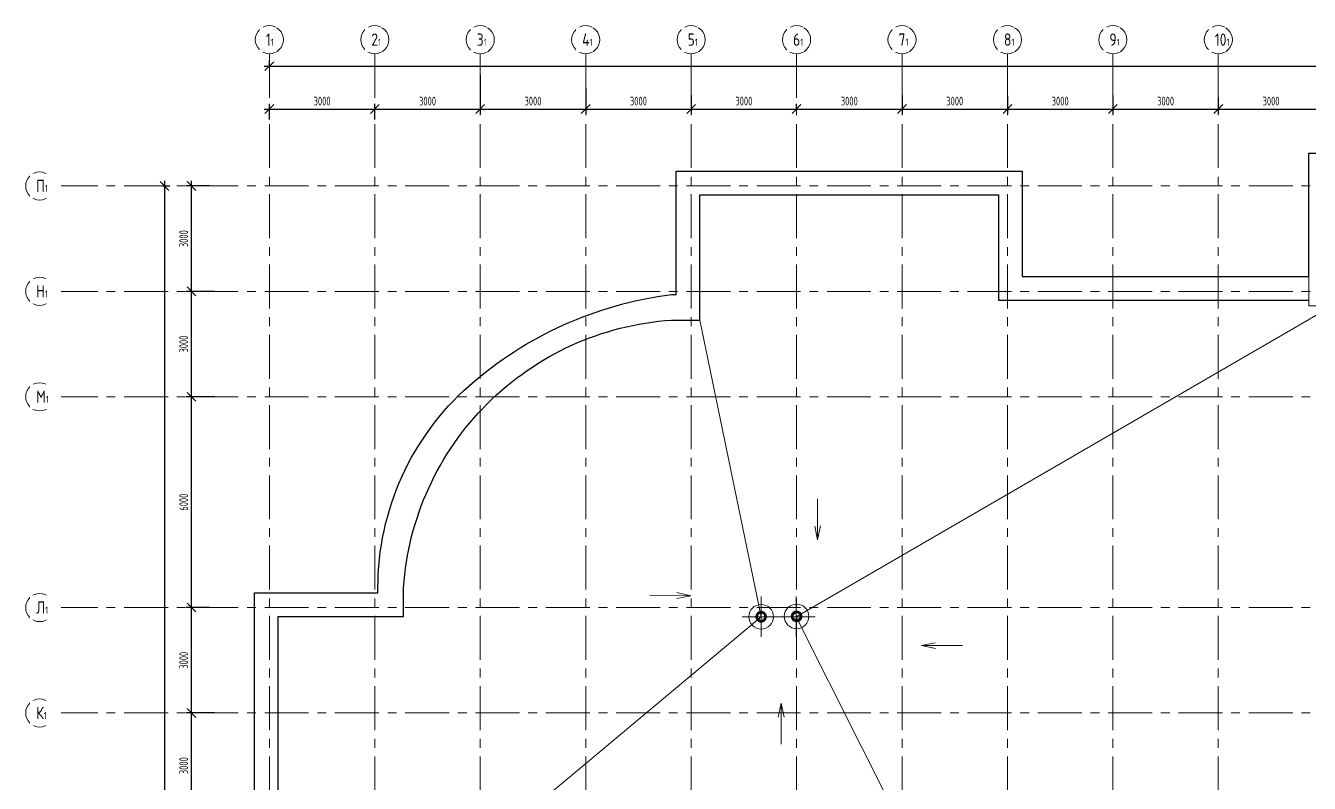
# Model space of a CAD drawing. Header units: millimetres. Extents: x -13407 to 8917537, y -2611 to 109271.
# Drawn here: x -13364 to 23159, y 58392 to 79957 of the extents above; entities that cross this region are included whole.
import ezdxf

# ---------------------------------------------------------------- set-up
doc = ezdxf.new("R2010")
doc.units = ezdxf.units.MM
doc.linetypes.add('CENTER', pattern=[2, 1.25, -0.25, 0.25, -0.25])
doc.layers.get('Defpoints').update_dxf_attribs({"color": 6})
for name, color, linetype, lineweight in [('АР_Маркер экспликации', 239, 'Continuous', 13), ('АР_Навесной фасад', 5, 'Continuous', 5), ('АР_Оси', 193, 'Continuous', 9), ('АР_Оси размеры', 164, 'Continuous', 9), ('АР_тонкая линия', 250, 'Continuous', 0), ('перекр 0.3', 181, 'Continuous', 30), ('Подвал', 250, 'Continuous', 30)]:
    doc.layers.add(name, color=color, linetype=linetype, lineweight=lineweight)
doc.styles.add('ГОСТ 2.304', font='isocpeur.ttf', dxfattribs={"width": 0.7})
doc.dimstyles.new('СПДС', dxfattribs={"dimscale": 100, "dimtxt": 2.5, "dimasz": 2.5, "dimexe": 1.5, "dimexo": 0, "dimgap": 1, "dimtad": 1, "dimdec": 0, "dimrnd": 1, "dimtxsty": 'ГОСТ 2.304', "dimblk": 'OBLIQUE', "dimcen": 2.5, "dimdle": 1.5, "dimadec": 0, "dimazin": 2, "dimtfac": 0.75, "dimtdec": 0, "dimtmove": 1, "dimatfit": 3, "dimfxl": 1, "dimtolj": 1, "dimarcsym": 1})

# ---------------------------------------------------------------- blocks, each defined once
blk = doc.blocks.new('_Oblique')
at = {"color": 0, "linetype": 'ByBlock', "lineweight": -2}
blk.add_line((-0.5, -0.5), (0.5, 0.5), dxfattribs=at)
blk = doc.blocks.new('*D70')
at = {"layer": 'Defpoints', "color": 0, "ltscale": 100, "transparency": 16777216}
for p in [(-8643, 60395), (-8131, 60395), (-7988, 57395)]:
    blk.add_point(p, dxfattribs=at)
at = {"layer": 'АР_Оси размеры', "color": 0, "lineweight": -2, "ltscale": 100, "transparency": 16777216}
for p, q in [((-8131, 60395), (-8793, 60395)), ((-8643, 57245), (-8643, 60545)), ((-7988, 57395), (-8793, 57395))]:
    blk.add_line(p, q, dxfattribs=at)
at = {"layer": 'АР_Оси размеры', "color": 0, "lineweight": -2, "ltscale": 100, "transparency": 16777216, "xscale": 250, "yscale": 250, "zscale": 250}
for p, rotation in [((-8643, 60395), 90), ((-8643, 57395), 270)]:
    blk.add_blockref('_Oblique', p, dxfattribs=dict(at, rotation=rotation))
at = {"layer": 'АР_Оси размеры', "color": 0, "ltscale": 100, "transparency": 16777216, "insert": (-8868, 58895), "char_height": 250, "attachment_point": 5, "rotation": 90, "style": 'ГОСТ 2.304'}
blk.add_mtext('\\A1;3000', dxfattribs=at)
blk = doc.blocks.new('*D71')
at = {"layer": 'Defpoints', "color": 0, "ltscale": 100, "transparency": 16777216}
for p in [(-8643, 63395), (-8131, 63395), (-7988, 60395)]:
    blk.add_point(p, dxfattribs=at)
at = {"layer": 'АР_Оси размеры', "color": 0, "lineweight": -2, "ltscale": 100, "transparency": 16777216}
for p, q in [((-8131, 63395), (-8793, 63395)), ((-8643, 60245), (-8643, 63545)), ((-7988, 60395), (-8793, 60395))]:
    blk.add_line(p, q, dxfattribs=at)
at = {"layer": 'АР_Оси размеры', "color": 0, "lineweight": -2, "ltscale": 100, "transparency": 16777216, "xscale": 250, "yscale": 250, "zscale": 250}
for p, rotation in [((-8643, 63395), 90), ((-8643, 60395), 270)]:
    blk.add_blockref('_Oblique', p, dxfattribs=dict(at, rotation=rotation))
at = {"layer": 'АР_Оси размеры', "color": 0, "ltscale": 100, "transparency": 16777216, "insert": (-8868, 61895), "char_height": 250, "attachment_point": 5, "rotation": 90, "style": 'ГОСТ 2.304'}
blk.add_mtext('\\A1;3000', dxfattribs=at)
blk = doc.blocks.new('*D72')
at = {"layer": 'Defpoints', "color": 0, "ltscale": 100, "transparency": 16777216}
for p in [(-8643, 69395), (-7983, 69395), (-8131, 63395)]:
    blk.add_point(p, dxfattribs=at)
at = {"layer": 'АР_Оси размеры', "color": 0, "lineweight": -2, "ltscale": 100, "transparency": 16777216}
for p, q in [((-7983, 69395), (-8793, 69395)), ((-8643, 63245), (-8643, 69545)), ((-8131, 63395), (-8793, 63395))]:
    blk.add_line(p, q, dxfattribs=at)
at = {"layer": 'АР_Оси размеры', "color": 0, "lineweight": -2, "ltscale": 100, "transparency": 16777216, "xscale": 250, "yscale": 250, "zscale": 250}
for p, rotation in [((-8643, 69395), 90), ((-8643, 63395), 270)]:
    blk.add_blockref('_Oblique', p, dxfattribs=dict(at, rotation=rotation))
at = {"layer": 'АР_Оси размеры', "color": 0, "ltscale": 100, "transparency": 16777216, "insert": (-8868, 66395), "char_height": 250, "attachment_point": 5, "rotation": 90, "style": 'ГОСТ 2.304'}
blk.add_mtext('\\A1;6000', dxfattribs=at)
blk = doc.blocks.new('*D73')
at = {"layer": 'Defpoints', "color": 0, "ltscale": 100, "transparency": 16777216}
for p in [(-8643, 72395), (-8131, 72395), (-7988, 69395)]:
    blk.add_point(p, dxfattribs=at)
at = {"layer": 'АР_Оси размеры', "color": 0, "lineweight": -2, "ltscale": 100, "transparency": 16777216}
for p, q in [((-8131, 72395), (-8793, 72395)), ((-8643, 69245), (-8643, 72545)), ((-7988, 69395), (-8793, 69395))]:
    blk.add_line(p, q, dxfattribs=at)
at = {"layer": 'АР_Оси размеры', "color": 0, "lineweight": -2, "ltscale": 100, "transparency": 16777216, "xscale": 250, "yscale": 250, "zscale": 250}
for p, rotation in [((-8643, 72395), 90), ((-8643, 69395), 270)]:
    blk.add_blockref('_Oblique', p, dxfattribs=dict(at, rotation=rotation))
at = {"layer": 'АР_Оси размеры', "color": 0, "ltscale": 100, "transparency": 16777216, "insert": (-8868, 70895), "char_height": 250, "attachment_point": 5, "rotation": 90, "style": 'ГОСТ 2.304'}
blk.add_mtext('\\A1;3000', dxfattribs=at)
blk = doc.blocks.new('*D74')
at = {"layer": 'Defpoints', "color": 0, "ltscale": 100, "transparency": 16777216}
for p in [(-8643, 75395), (-8131, 75395), (-7988, 72395)]:
    blk.add_point(p, dxfattribs=at)
at = {"layer": 'АР_Оси размеры', "color": 0, "lineweight": -2, "ltscale": 100, "transparency": 16777216}
for p, q in [((-8131, 75395), (-8793, 75395)), ((-8643, 72245), (-8643, 75545)), ((-7988, 72395), (-8793, 72395))]:
    blk.add_line(p, q, dxfattribs=at)
at = {"layer": 'АР_Оси размеры', "color": 0, "lineweight": -2, "ltscale": 100, "transparency": 16777216, "xscale": 250, "yscale": 250, "zscale": 250}
for p, rotation in [((-8643, 75395), 90), ((-8643, 72395), 270)]:
    blk.add_blockref('_Oblique', p, dxfattribs=dict(at, rotation=rotation))
at = {"layer": 'АР_Оси размеры', "color": 0, "ltscale": 100, "transparency": 16777216, "insert": (-8868, 73895), "char_height": 250, "attachment_point": 5, "rotation": 90, "style": 'ГОСТ 2.304'}
blk.add_mtext('\\A1;3000', dxfattribs=at)
blk = doc.blocks.new('*D75')
at = {"layer": 'Defpoints', "color": 0, "ltscale": 100, "transparency": 16777216}
for p in [(-9469, 75395), (-9469, 27480), (-9413, 27480)]:
    blk.add_point(p, dxfattribs=at)
at = {"layer": 'АР_Оси размеры', "color": 0, "lineweight": -2, "ltscale": 100, "transparency": 16777216}
for p, q in [((-9469, 75395), (-9263, 75395)), ((-9413, 75545), (-9413, 27330)), ((-9469, 27480), (-9263, 27480))]:
    blk.add_line(p, q, dxfattribs=at)
at = {"layer": 'АР_Оси размеры', "color": 0, "lineweight": -2, "ltscale": 100, "transparency": 16777216, "xscale": 250, "yscale": 250, "zscale": 250}
for p, rotation in [((-9413, 75395), 90), ((-9413, 27480), 270)]:
    blk.add_blockref('_Oblique', p, dxfattribs=dict(at, rotation=rotation))
at = {"layer": 'АР_Оси размеры', "color": 0, "ltscale": 100, "transparency": 16777216, "insert": (-9638, 51438), "char_height": 250, "attachment_point": 5, "rotation": 90, "style": 'ГОСТ 2.304'}
blk.add_mtext('\\A1;47915', dxfattribs=at)
blk = doc.blocks.new('*D88')
at = {"layer": 'Defpoints', "color": 0, "ltscale": 100, "transparency": 16777216}
for p in [(-3430, 77585), (-6430, 77291), (-3430, 77291)]:
    blk.add_point(p, dxfattribs=at)
at = {"layer": 'АР_Оси размеры', "color": 0, "lineweight": -2, "ltscale": 100, "transparency": 16777216}
for p, q in [((-6580, 77585), (-3280, 77585)), ((-6430, 77291), (-6430, 77735)), ((-3430, 77291), (-3430, 77735))]:
    blk.add_line(p, q, dxfattribs=at)
at = {"layer": 'АР_Оси размеры', "color": 0, "lineweight": -2, "ltscale": 100, "transparency": 16777216, "xscale": 250, "yscale": 250, "zscale": 250, "rotation": 180}
blk.add_blockref('_Oblique', (-6430, 77585), dxfattribs=at)
at = {"layer": 'АР_Оси размеры', "color": 0, "lineweight": -2, "ltscale": 100, "transparency": 16777216, "xscale": 250, "yscale": 250, "zscale": 250}
blk.add_blockref('_Oblique', (-3430, 77585), dxfattribs=at)
at = {"layer": 'АР_Оси размеры', "color": 0, "ltscale": 100, "transparency": 16777216, "insert": (-4930, 77810), "char_height": 250, "attachment_point": 5, "style": 'ГОСТ 2.304'}
blk.add_mtext('\\A1;3000', dxfattribs=at)
blk = doc.blocks.new('*D89')
at = {"layer": 'Defpoints', "color": 0, "ltscale": 100, "transparency": 16777216}
for p in [(-430, 78555), (-430, 77585), (-3430, 77291)]:
    blk.add_point(p, dxfattribs=at)
at = {"layer": 'АР_Оси размеры', "color": 0, "lineweight": -2, "ltscale": 100, "transparency": 16777216}
for p, q in [((-430, 78555), (-430, 77435)), ((-3580, 77585), (-280, 77585)), ((-3430, 77291), (-3430, 77735))]:
    blk.add_line(p, q, dxfattribs=at)
at = {"layer": 'АР_Оси размеры', "color": 0, "lineweight": -2, "ltscale": 100, "transparency": 16777216, "xscale": 250, "yscale": 250, "zscale": 250, "rotation": 180}
blk.add_blockref('_Oblique', (-3430, 77585), dxfattribs=at)
at = {"layer": 'АР_Оси размеры', "color": 0, "lineweight": -2, "ltscale": 100, "transparency": 16777216, "xscale": 250, "yscale": 250, "zscale": 250}
blk.add_blockref('_Oblique', (-430, 77585), dxfattribs=at)
at = {"layer": 'АР_Оси размеры', "color": 0, "ltscale": 100, "transparency": 16777216, "insert": (-1930, 77810), "char_height": 250, "attachment_point": 5, "style": 'ГОСТ 2.304'}
blk.add_mtext('\\A1;3000', dxfattribs=at)
blk = doc.blocks.new('*D90')
at = {"layer": 'Defpoints', "color": 0, "ltscale": 100, "transparency": 16777216}
for p in [(-430, 78555), (2570, 78173), (2570, 77585)]:
    blk.add_point(p, dxfattribs=at)
at = {"layer": 'АР_Оси размеры', "color": 0, "lineweight": -2, "ltscale": 100, "transparency": 16777216}
for p, q in [((-430, 78555), (-430, 77435)), ((2570, 78173), (2570, 77435)), ((-580, 77585), (2720, 77585))]:
    blk.add_line(p, q, dxfattribs=at)
at = {"layer": 'АР_Оси размеры', "color": 0, "lineweight": -2, "ltscale": 100, "transparency": 16777216, "xscale": 250, "yscale": 250, "zscale": 250, "rotation": 180}
blk.add_blockref('_Oblique', (-430, 77585), dxfattribs=at)
at = {"layer": 'АР_Оси размеры', "color": 0, "lineweight": -2, "ltscale": 100, "transparency": 16777216, "xscale": 250, "yscale": 250, "zscale": 250}
blk.add_blockref('_Oblique', (2570, 77585), dxfattribs=at)
at = {"layer": 'АР_Оси размеры', "color": 0, "ltscale": 100, "transparency": 16777216, "insert": (1070, 77810), "char_height": 250, "attachment_point": 5, "style": 'ГОСТ 2.304'}
blk.add_mtext('\\A1;3000', dxfattribs=at)
blk = doc.blocks.new('*D91')
at = {"layer": 'Defpoints', "color": 0, "ltscale": 100, "transparency": 16777216}
for p in [(2570, 78173), (5570, 77967), (5570, 77585)]:
    blk.add_point(p, dxfattribs=at)
at = {"layer": 'АР_Оси размеры', "color": 0, "lineweight": -2, "ltscale": 100, "transparency": 16777216}
for p, q in [((2570, 78173), (2570, 77435)), ((5570, 77967), (5570, 77435)), ((2420, 77585), (5720, 77585))]:
    blk.add_line(p, q, dxfattribs=at)
at = {"layer": 'АР_Оси размеры', "color": 0, "lineweight": -2, "ltscale": 100, "transparency": 16777216, "xscale": 250, "yscale": 250, "zscale": 250, "rotation": 180}
blk.add_blockref('_Oblique', (2570, 77585), dxfattribs=at)
at = {"layer": 'АР_Оси размеры', "color": 0, "lineweight": -2, "ltscale": 100, "transparency": 16777216, "xscale": 250, "yscale": 250, "zscale": 250}
blk.add_blockref('_Oblique', (5570, 77585), dxfattribs=at)
at = {"layer": 'АР_Оси размеры', "color": 0, "ltscale": 100, "transparency": 16777216, "insert": (4070, 77810), "char_height": 250, "attachment_point": 5, "style": 'ГОСТ 2.304'}
blk.add_mtext('\\A1;3000', dxfattribs=at)
blk = doc.blocks.new('*D41')
at = {"layer": 'Defpoints', "color": 0, "ltscale": 100, "transparency": 16777216}
for p in [(5570, 77967), (8570, 77585), (8570, 77585)]:
    blk.add_point(p, dxfattribs=at)
at = {"layer": 'АР_Оси размеры', "color": 0, "lineweight": -2, "ltscale": 100, "transparency": 16777216}
for p, q in [((5570, 77967), (5570, 77435)), ((5420, 77585), (8720, 77585)), ((8570, 77585), (8570, 77735))]:
    blk.add_line(p, q, dxfattribs=at)
at = {"layer": 'АР_Оси размеры', "color": 0, "lineweight": -2, "ltscale": 100, "transparency": 16777216, "xscale": 250, "yscale": 250, "zscale": 250, "rotation": 180}
blk.add_blockref('_Oblique', (5570, 77585), dxfattribs=at)
at = {"layer": 'АР_Оси размеры', "color": 0, "lineweight": -2, "ltscale": 100, "transparency": 16777216, "xscale": 250, "yscale": 250, "zscale": 250}
blk.add_blockref('_Oblique', (8570, 77585), dxfattribs=at)
at = {"layer": 'АР_Оси размеры', "color": 0, "ltscale": 100, "transparency": 16777216, "insert": (7070, 77810), "char_height": 250, "attachment_point": 5, "style": 'ГОСТ 2.304'}
blk.add_mtext('\\A1;3000', dxfattribs=at)
blk = doc.blocks.new('*D42')
at = {"layer": 'Defpoints', "color": 0, "ltscale": 100, "transparency": 16777216}
for p in [(11570, 77967), (8570, 77585), (11570, 77585)]:
    blk.add_point(p, dxfattribs=at)
at = {"layer": 'АР_Оси размеры', "color": 0, "lineweight": -2, "ltscale": 100, "transparency": 16777216}
for p, q in [((11570, 77967), (11570, 77435)), ((8420, 77585), (11720, 77585)), ((8570, 77585), (8570, 77735))]:
    blk.add_line(p, q, dxfattribs=at)
at = {"layer": 'АР_Оси размеры', "color": 0, "lineweight": -2, "ltscale": 100, "transparency": 16777216, "xscale": 250, "yscale": 250, "zscale": 250, "rotation": 180}
blk.add_blockref('_Oblique', (8570, 77585), dxfattribs=at)
at = {"layer": 'АР_Оси размеры', "color": 0, "lineweight": -2, "ltscale": 100, "transparency": 16777216, "xscale": 250, "yscale": 250, "zscale": 250}
blk.add_blockref('_Oblique', (11570, 77585), dxfattribs=at)
at = {"layer": 'АР_Оси размеры', "color": 0, "ltscale": 100, "transparency": 16777216, "insert": (10070, 77810), "char_height": 250, "attachment_point": 5, "style": 'ГОСТ 2.304'}
blk.add_mtext('\\A1;3000', dxfattribs=at)
blk = doc.blocks.new('*D43')
at = {"layer": 'Defpoints', "color": 0, "ltscale": 100, "transparency": 16777216}
for p in [(11570, 77967), (14570, 77961), (14570, 77585)]:
    blk.add_point(p, dxfattribs=at)
at = {"layer": 'АР_Оси размеры', "color": 0, "lineweight": -2, "ltscale": 100, "transparency": 16777216}
for p, q in [((11570, 77967), (11570, 77435)), ((14570, 77961), (14570, 77435)), ((11420, 77585), (14720, 77585))]:
    blk.add_line(p, q, dxfattribs=at)
at = {"layer": 'АР_Оси размеры', "color": 0, "lineweight": -2, "ltscale": 100, "transparency": 16777216, "xscale": 250, "yscale": 250, "zscale": 250, "rotation": 180}
blk.add_blockref('_Oblique', (11570, 77585), dxfattribs=at)
at = {"layer": 'АР_Оси размеры', "color": 0, "lineweight": -2, "ltscale": 100, "transparency": 16777216, "xscale": 250, "yscale": 250, "zscale": 250}
blk.add_blockref('_Oblique', (14570, 77585), dxfattribs=at)
at = {"layer": 'АР_Оси размеры', "color": 0, "ltscale": 100, "transparency": 16777216, "insert": (13070, 77810), "char_height": 250, "attachment_point": 5, "style": 'ГОСТ 2.304'}
blk.add_mtext('\\A1;3000', dxfattribs=at)
blk = doc.blocks.new('*D44')
at = {"layer": 'Defpoints', "color": 0, "ltscale": 100, "transparency": 16777216}
for p in [(14570, 77961), (17570, 77973), (17570, 77585)]:
    blk.add_point(p, dxfattribs=at)
at = {"layer": 'АР_Оси размеры', "color": 0, "lineweight": -2, "ltscale": 100, "transparency": 16777216}
for p, q in [((14570, 77961), (14570, 77435)), ((17570, 77973), (17570, 77435)), ((14420, 77585), (17720, 77585))]:
    blk.add_line(p, q, dxfattribs=at)
at = {"layer": 'АР_Оси размеры', "color": 0, "lineweight": -2, "ltscale": 100, "transparency": 16777216, "xscale": 250, "yscale": 250, "zscale": 250, "rotation": 180}
blk.add_blockref('_Oblique', (14570, 77585), dxfattribs=at)
at = {"layer": 'АР_Оси размеры', "color": 0, "lineweight": -2, "ltscale": 100, "transparency": 16777216, "xscale": 250, "yscale": 250, "zscale": 250}
blk.add_blockref('_Oblique', (17570, 77585), dxfattribs=at)
at = {"layer": 'АР_Оси размеры', "color": 0, "ltscale": 100, "transparency": 16777216, "insert": (16070, 77810), "char_height": 250, "attachment_point": 5, "style": 'ГОСТ 2.304'}
blk.add_mtext('\\A1;3000', dxfattribs=at)
blk = doc.blocks.new('*D45')
at = {"layer": 'Defpoints', "color": 0, "ltscale": 100, "transparency": 16777216}
for p in [(17570, 77973), (20570, 77927), (20570, 77585)]:
    blk.add_point(p, dxfattribs=at)
at = {"layer": 'АР_Оси размеры', "color": 0, "lineweight": -2, "ltscale": 100, "transparency": 16777216}
for p, q in [((17570, 77973), (17570, 77435)), ((20570, 77927), (20570, 77435)), ((17420, 77585), (20720, 77585))]:
    blk.add_line(p, q, dxfattribs=at)
at = {"layer": 'АР_Оси размеры', "color": 0, "lineweight": -2, "ltscale": 100, "transparency": 16777216, "xscale": 250, "yscale": 250, "zscale": 250, "rotation": 180}
blk.add_blockref('_Oblique', (17570, 77585), dxfattribs=at)
at = {"layer": 'АР_Оси размеры', "color": 0, "lineweight": -2, "ltscale": 100, "transparency": 16777216, "xscale": 250, "yscale": 250, "zscale": 250}
blk.add_blockref('_Oblique', (20570, 77585), dxfattribs=at)
at = {"layer": 'АР_Оси размеры', "color": 0, "ltscale": 100, "transparency": 16777216, "insert": (19070, 77810), "char_height": 250, "attachment_point": 5, "style": 'ГОСТ 2.304'}
blk.add_mtext('\\A1;3000', dxfattribs=at)
blk = doc.blocks.new('*D46')
at = {"layer": 'Defpoints', "color": 0, "ltscale": 100, "transparency": 16777216}
for p in [(20570, 77927), (23570, 77927), (23570, 77585)]:
    blk.add_point(p, dxfattribs=at)
at = {"layer": 'АР_Оси размеры', "color": 0, "lineweight": -2, "ltscale": 100, "transparency": 16777216}
for p, q in [((20570, 77927), (20570, 77435)), ((23570, 77927), (23570, 77435)), ((20420, 77585), (23720, 77585))]:
    blk.add_line(p, q, dxfattribs=at)
at = {"layer": 'АР_Оси размеры', "color": 0, "lineweight": -2, "ltscale": 100, "transparency": 16777216, "xscale": 250, "yscale": 250, "zscale": 250, "rotation": 180}
blk.add_blockref('_Oblique', (20570, 77585), dxfattribs=at)
at = {"layer": 'АР_Оси размеры', "color": 0, "lineweight": -2, "ltscale": 100, "transparency": 16777216, "xscale": 250, "yscale": 250, "zscale": 250}
blk.add_blockref('_Oblique', (23570, 77585), dxfattribs=at)
at = {"layer": 'АР_Оси размеры', "color": 0, "ltscale": 100, "transparency": 16777216, "insert": (22070, 77810), "char_height": 250, "attachment_point": 5, "style": 'ГОСТ 2.304'}
blk.add_mtext('\\A1;3000', dxfattribs=at)
blk = doc.blocks.new('*D57')
at = {"layer": 'Defpoints', "color": 0, "ltscale": 100, "transparency": 16777216}
for p in [(-6430, 78807), (57080, 78807), (57080, 78807)]:
    blk.add_point(p, dxfattribs=at)
at = {"layer": 'АР_Оси размеры', "color": 0, "lineweight": -2, "ltscale": 100, "transparency": 16777216}
for p, q in [((-6430, 78807), (-6430, 78957)), ((57080, 78807), (57080, 78957)), ((-6580, 78807), (57230, 78807))]:
    blk.add_line(p, q, dxfattribs=at)
at = {"layer": 'АР_Оси размеры', "color": 0, "lineweight": -2, "ltscale": 100, "transparency": 16777216, "xscale": 250, "yscale": 250, "zscale": 250, "rotation": 180}
blk.add_blockref('_Oblique', (-6430, 78807), dxfattribs=at)
at = {"layer": 'АР_Оси размеры', "color": 0, "lineweight": -2, "ltscale": 100, "transparency": 16777216, "xscale": 250, "yscale": 250, "zscale": 250}
blk.add_blockref('_Oblique', (57080, 78807), dxfattribs=at)
at = {"layer": 'АР_Оси размеры', "color": 0, "ltscale": 100, "transparency": 16777216, "insert": (25325, 79032), "char_height": 250, "attachment_point": 5, "style": 'ГОСТ 2.304'}
blk.add_mtext('\\A1;63510', dxfattribs=at)
blk = doc.blocks.new('A$C6f2de472')
at = {"layer": 'АР_тонкая линия', "ltscale": 100}
for p, q in [((55, -69), (55, -734)), ((55, -734), (10, -510)), ((10, -510), (55, -734)), ((55, -734), (104, -506))]:
    blk.add_line(p, q, dxfattribs=at)
blk = doc.blocks.new('A$C357e6c43')
at = {"layer": 'перекр 0.3', "color": 3, "lineweight": 18, "flags": 128}
for points in [[(-152, 9), (-132, 9), (-112, 9)], [(-108, 31), (-127, 37), (-146, 44)], [(-142, 56), (-123, 49), (-104, 43)], [(-93, 63), (-109, 74), (-126, 86)], [(-118, 96), (-102, 85), (-86, 73)], [(-70, 88), (-82, 104), (-93, 120)], [(-83, 128), (-71, 112), (-59, 95)], [(-40, 105), (-46, 124), (-52, 143)], [(-40, 147), (-34, 128), (-28, 109)], [(-6, 112), (-6, 132), (-6, 152)], [(6, 152), (6, 132), (6, 112)], [(28, 109), (34, 128), (40, 147)], [(52, 143), (46, 124), (40, 105)], [(59, 95), (71, 112), (83, 128)], [(93, 120), (82, 104), (70, 88)], [(86, 73), (102, 85), (118, 96)], [(126, 86), (109, 74), (93, 63)], [(104, 43), (123, 49), (142, 56)], [(146, 44), (127, 37), (108, 31)], [(112, 9), (132, 9), (152, 9)], [(-112, -4), (-132, -4), (-152, -4)], [(-147, -38), (-128, -32), (-109, -26)], [(-106, -38), (-125, -44), (-144, -51)], [(-128, -82), (-112, -71), (-96, -59)], [(-88, -69), (-105, -81), (-121, -93)], [(-96, -118), (-84, -102), (-72, -86)], [(-62, -94), (-74, -110), (-86, -126)], [(-54, -143), (-48, -124), (-42, -104)], [(-29, -108), (-36, -128), (-42, -147)], [(-6, -152), (-6, -132), (-6, -112)], [(6, -112), (6, -132), (6, -152)], [(42, -147), (36, -128), (29, -108)], [(42, -104), (48, -124), (54, -143)], [(86, -126), (74, -110), (62, -94)], [(72, -86), (84, -102), (96, -118)], [(121, -93), (105, -81), (88, -69)], [(96, -59), (112, -71), (128, -82)], [(144, -51), (125, -44), (106, -38)], [(109, -26), (128, -32), (147, -38)], [(152, -4), (132, -4), (112, -4)]]:
    blk.add_lwpolyline(points, dxfattribs=at)
at = {"layer": 'перекр 0.3', "color": 3, "lineweight": 18}
for radius, start, end in [(350, 0, 180), (350, 180, 0), (152, 163.3962, 176.5684), (152, 145.5443, 158.6195), (152, 127.775, 140.7677), (112, 175.3454, 180), (112, 180, 181.8238), (112, 157.4148, 163.893), (102, 0, 180), (102, 180, 0), (112, 139.6161, 146.0938), (152, 110.0657, 122.9987), (112, 121.9295, 128.4067), (152, 92.388, 105.2896), (112, 104.3243, 110.801), (112, 86.7618, 93.2382), (152, 74.7104, 87.612), (112, 69.199, 75.6757), (152, 57.0013, 69.9343), (112, 51.5933, 58.0705), (112, 33.9062, 40.3839), (152, 39.2323, 52.225), (112, 16.107, 22.5852), (112, 0, 4.6546), (112, 358.1762, 0), (152, 21.3805, 34.4557), (152, 3.4316, 16.6038), (152, 181.3452, 194.6195), (152, 199.3962, 212.7677), (152, 217.5443, 230.9987), (112, 193.4148, 199.893), (112, 211.6161, 218.0938), (152, 235.775, 249.2896), (112, 229.9295, 236.4067), (112, 248.3243, 254.801), (152, 254.0657, 267.612), (112, 266.7618, 273.2382), (152, 272.388, 285.9343), (112, 285.199, 291.6757), (152, 290.7104, 304.225), (112, 303.5933, 310.0705), (112, 321.9062, 328.3839), (152, 309.0013, 322.4557), (112, 340.107, 346.5852), (152, 327.2323, 340.6038), (152, 345.3805, 358.6548)]:
    blk.add_arc((0, 0), radius, start, end, dxfattribs=at)
blk = doc.blocks.new('A$C8cebf7a6')
at = {"layer": 'АР_тонкая линия', "ltscale": 500}
for p in [(25453, 25919), (26453, 25919), (-5359, 22755), (-4352, 22764), (-1001, 1), (0, 0)]:
    blk.add_blockref('A$C357e6c43', p, dxfattribs=at)
blk = doc.blocks.new('A$C8068bb3d')
at = {"layer": 'АР_Оси', "linetype": 'CENTER', "ltscale": 1000}
for p, q in [((0, -576), (0, 576)), ((537, 0), (-537, 0))]:
    blk.add_line(p, q, dxfattribs=at)

msp = doc.modelspace()

# ---------------------------------------------------------------- linework, layer by layer
at = {"layer": 'АР_Маркер экспликации', "ltscale": 100}
msp.add_lwpolyline([(23148.7, 71984), (31489.2, 71984), (31489.2, 76325), (23148.7, 76325)], close=True, dxfattribs=at)
at = {"layer": 'АР_Навесной фасад', "color": 18, "lineweight": 30, "ltscale": 100, "true_color": 0x000000}
for points in [[(5148.7, 75815), (14988.7, 75815), (14988.7, 72815), (23148.7, 72815), (23148.7, 76325), (31489.2, 76325), (31488.7, 72815), (57498.7, 72815), (57498.7, 62975), (53988.7, 62975), (53988.7, 59845), (24448, 59845), (24448, 59705, -0.1768281), (21678, 53503.7, -0.1882125), (15128.6, 50510.3), (14988.6, 50510.3), (14988.6, 47330), (18118.6, 47330), (18118.6, 44400), (21238.7, 44400), (21238.7, 36060)], [(-911.4, 26680), (-911.4, 50975), (-6851.3, 50975), (-6851.3, 63815), (-3341.5, 63815), (-3341.5, 63955, -0.2153269), (-742.7, 69709.9, -0.1503938), (5008.7, 72305.2), (5148.7, 72305.2), (5148.7, 75815)], [(20569.6, 41789.9), (20568.7, 36860), (16638.6, 36860), (16638.6, 36730), (11248.6, 36730), (11248.6, 28280), (7003.1, 28280), (6466.7, 28280), (5448.7, 28280), (5448.7, 27480), (-111.4, 27480), (-111.4, 51645), (-6181.3, 51645), (-6181.3, 63145), (-2614.1, 63145), (-2614.3, 63960, -0.1810559), (-231.3, 69195, -0.1811806), (5008, 71578.3), (5818.7, 71578.3), (5818.7, 75145), (14318.7, 75145), (14318.7, 72145), (23148.7, 72145)], [(31489.2, 72144.9), (56828.7, 72144.9), (56828.7, 63645), (53318.7, 63645), (53318.7, 60645), (23803.7, 60645), (23803.7, 59705, -0.1713588), (21272.2, 54042.6, -0.1904546), (15076.9, 51163.7), (14318.6, 51163.7), (14318.6, 46660), (17448.6, 46660), (17448.6, 43730), (18228.5, 43730)]]:
    msp.add_lwpolyline(points, format="xyb", dxfattribs=at)
at = {"layer": 'АР_Оси', "linetype": 'CENTER', "ltscale": 1000}
for p, q in [((-6430.1, 79157.5), (-6430.1, 23425.1)), ((-3430.1, 79157.5), (-3430.1, 23425.1)), ((-430.1, 79157.5), (-430.1, 23425.1)), ((2569.9, 79157.5), (2569.9, 23425.1)), ((5569.9, 79157.5), (5569.9, 23425.1)), ((8569.9, 79157.5), (8569.9, 23425.1)), ((11569.9, 79157.5), (11569.9, 23425.1)), ((14569.9, 79157.5), (14569.9, 23425.1)), ((17569.9, 79157.5), (17569.9, 23425.1)), ((20569.9, 79157.5), (20569.9, 23425.1)), ((-12563.8, 75395), (70614.6, 75395)), ((-12563.8, 72395), (70614.6, 72395)), ((-12563.8, 69395), (70614.6, 69395)), ((-12563.8, 63395), (70614.6, 63395)), ((-12563.8, 60395), (70614.6, 60395))]:
    msp.add_line(p, q, dxfattribs=at)
at = {"layer": 'АР_Оси', "ltscale": 0.5}
for centre in [(-6430.1, 79557.5), (-3430.1, 79557.5), (-430.1, 79557.5), (2569.9, 79557.5), (5569.9, 79557.5), (8569.9, 79557.5), (11569.9, 79557.5), (14569.9, 79557.5), (17569.9, 79557.5), (20569.9, 79557.5), (-12963.8, 75395), (-12963.8, 72395), (-12963.8, 69395), (-12963.8, 63395), (-12963.8, 60395)]:
    msp.add_circle(centre, 400, dxfattribs=at)
at = {"layer": 'АР_тонкая линия', "ltscale": 100}
for p, q in [((8559.9, 63133.7), (23818.5, 71984)), ((-6181.3, 51645), (7562.3, 63133.7)), ((7562.3, 63133.7), (8569.9, 63133.7)), ((8559.9, 63133.7), (14568.7, 51163.7))]:
    msp.add_line(p, q, dxfattribs=at)
msp.add_lwpolyline([(5818.7, 71578.3), (7562.3, 63133.7)], dxfattribs=at)

# ---------------------------------------------------------------- block references
at = {"layer": 'АР_тонкая линия', "ltscale": 100, "xscale": 1.754367527776944, "yscale": 1.754367527776944, "zscale": 1.754367527776944}
msp.add_blockref('A$C6f2de472', (9068.9, 66610.3), dxfattribs=at)
for p, rotation in [((4272.9, 63655.3), 88.90682465246924), ((13411.2, 62409.9), 270), ((8231.9, 59383.6), 180)]:
    msp.add_blockref('A$C6f2de472', p, dxfattribs=dict(at, rotation=rotation))
at = {"layer": 'Подвал', "lineweight": 13, "ltscale": 500}
for name, p in [('A$C8cebf7a6', (12921.5, 40378.8)), ('A$C8068bb3d', (7562.3, 63133.7)), ('A$C8068bb3d', (8559.9, 63133.7))]:
    msp.add_blockref(name, p, dxfattribs=at)

# ---------------------------------------------------------------- dimensions: what is measured, and where the dimension line sits
at = {"layer": 'АР_Оси размеры', "ltscale": 100}
for base, p1, p2, picture, middle in [((-430.1, 77585.1), (-3430.1, 77291.2), (-430.1, 78554.9), '*D89', (-1930.1, 77810.1)), ((2569.9, 77585.1), (-430.1, 78554.9), (2569.9, 78172.8), '*D90', (1069.9, 77810.1)), ((5569.9, 77585.1), (2569.9, 78172.8), (5569.9, 77967.1), '*D91', (4069.9, 77810.1)), ((-3430.1, 77585.1), (-6430.1, 77291.2), (-3430.1, 77291.2), '*D88', (-4930.1, 77810.1)), ((8569.9, 77585.1), (5569.9, 77967.1), (8569.9, 77585.1), '*D41', (7069.9, 77810.1)), ((11569.9, 77585.1), (8569.9, 77585.1), (11569.9, 77967.1), '*D42', (10069.9, 77810.1)), ((14569.9, 77585.1), (11569.9, 77967.1), (14569.9, 77961.4), '*D43', (13069.9, 77810.1)), ((17569.9, 77585.1), (14569.9, 77961.4), (17569.9, 77973), '*D44', (16069.9, 77810.1)), ((20569.9, 77585.1), (17569.9, 77973), (20569.9, 77926.7), '*D45', (19069.9, 77810.1)), ((23569.9, 77585.1), (20569.9, 77926.7), (23569.9, 77926.8), '*D46', (22069.9, 77810.1))]:
    dim = msp.add_linear_dim(base=base, p1=p1, p2=p2, dimstyle='СПДС', dxfattribs=at)
    dim.commit()
    dim.dimension.update_dxf_attribs({"geometry": picture, "text_midpoint": middle})
for base, p1, p2, picture, middle in [((-9413.3, 27480), (-9469.1, 75395), (-9469.1, 27480), '*D75', (-9638.3, 51437.5)), ((-8642.7, 75395), (-7988.5, 72395), (-8131.5, 75395), '*D74', (-8867.7, 73895)), ((-8642.7, 72395), (-7988.5, 69395), (-8131.5, 72395), '*D73', (-8867.7, 70895)), ((-8642.7, 69395), (-8131.5, 63395), (-7983.3, 69395), '*D72', (-8867.7, 66395)), ((-8642.7, 63395), (-7988.5, 60395), (-8131.5, 63395), '*D71', (-8867.7, 61895)), ((-8642.7, 60395), (-7988.5, 57395), (-8131.5, 60395), '*D70', (-8867.7, 58895))]:
    dim = msp.add_linear_dim(base=base, p1=p1, p2=p2, angle=90, dimstyle='СПДС', dxfattribs=at)
    dim.commit()
    dim.dimension.update_dxf_attribs({"geometry": picture, "text_midpoint": middle})

# ---------------------------------------------------------------- next in the draw order: texts
at = {"layer": 'АР_Оси', "char_height": 350, "attachment_point": 1, "line_spacing_factor": 1.149209, "style": 'ГОСТ 2.304', "bg_fill": 2}
for s, insert, width in [('{\\W0.8;1\\H0.57143x;1}', (-6529.9, 79735.2), 123.867), ('{\\W0.8;2\\H0.57143x;1}', (-3529.9, 79735.2), 123.867), ('{\\W0.8;3\\H0.57143x;1}', (-529.9, 79735.2), 123.867), ('{\\W0.8;4\\H0.57143x;1}', (2470.1, 79735.2), 123.867), ('{\\W0.8;5\\H0.57143x;1}', (5470.1, 79735.2), 123.867), ('{\\W0.8;6\\H0.57143x;1}', (8470.1, 79735.2), 123.867), ('{\\W0.8;7\\H0.57143x;1}', (11470.1, 79735.2), 123.867), ('{\\W0.8;8\\H0.57143x;1}', (14470.1, 79735.2), 123.867), ('{\\W0.8;9\\H0.57143x;1}', (17470.1, 79735.2), 123.867), ('{\\W0.8;10\\H0.57143x;1}', (20470.1, 79735.2), 123.867), ('{\\W0.8;П\\H0.57143x;1}', (-13063.6, 75572.8), 528.82), ('{\\W0.8;Н\\H0.57143x;1}', (-13063.6, 72572.8), 528.82), ('{\\W0.8;М\\H0.57143x;1}', (-13063.6, 69572.8), 528.82), ('{\\W0.8;Л\\H0.57143x;1}', (-13063.6, 63572.8), 528.82), ('{\\W0.8;К\\H0.57143x;1}', (-13063.6, 60572.8), 528.82)]:
    msp.add_mtext(s, dxfattribs=dict(at, insert=insert, width=width))

# ---------------------------------------------------------------- next in the draw order: dimensions: what is measured, and where the dimension line sits
at = {"layer": 'АР_Оси размеры', "ltscale": 100}
dim = msp.add_linear_dim(base=(57079.9, 78807.5), p1=(-6430.1, 78807.5), p2=(57079.9, 78807.5), dimstyle='СПДС', dxfattribs=at)
dim.commit()
dim.dimension.update_dxf_attribs({"geometry": '*D57', "text_midpoint": (25324.9, 79032.5)})

doc.saveas('drawing.dxf')
